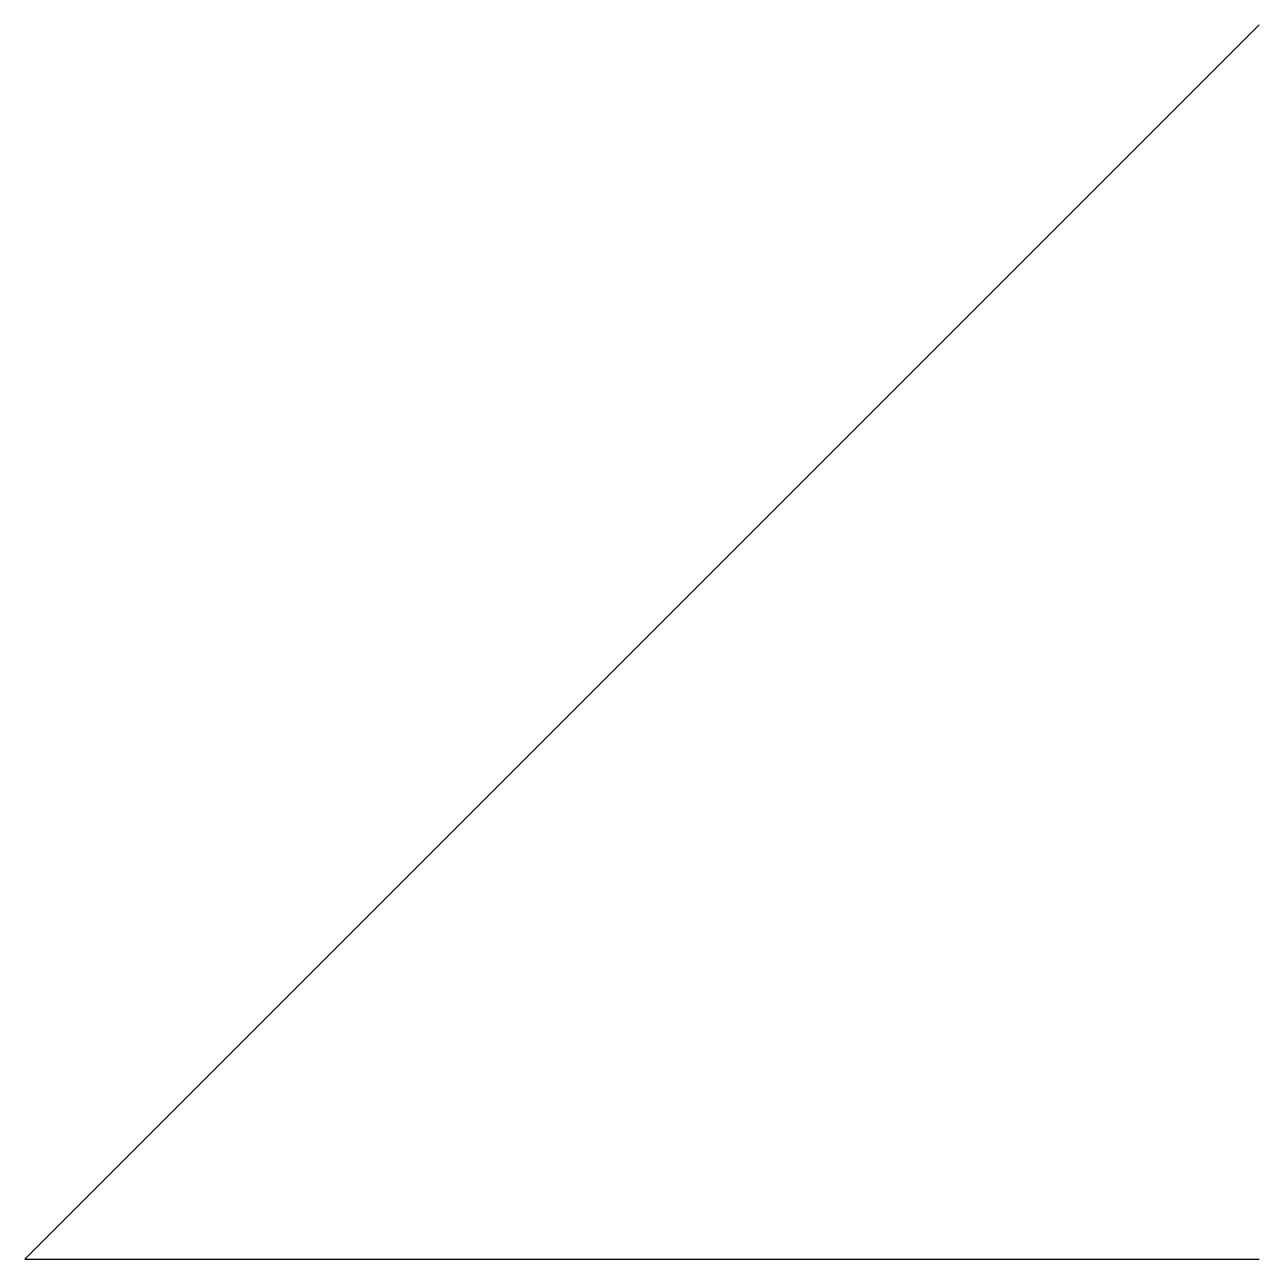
# Model space of a CAD drawing. Header units: millimetres. Extents: x 20 to 40, y 20 to 40.
import ezdxf

# ---------------------------------------------------------------- set-up
doc = ezdxf.new("R2010")
doc.units = ezdxf.units.MM
doc.layers.get('0').update_dxf_attribs({"lineweight": 25})

msp = doc.modelspace()

# ---------------------------------------------------------------- linework, layer by layer
for q in [(40, 40), (40, 20)]:
    msp.add_line((20, 20), q)

doc.saveas('drawing.dxf')
